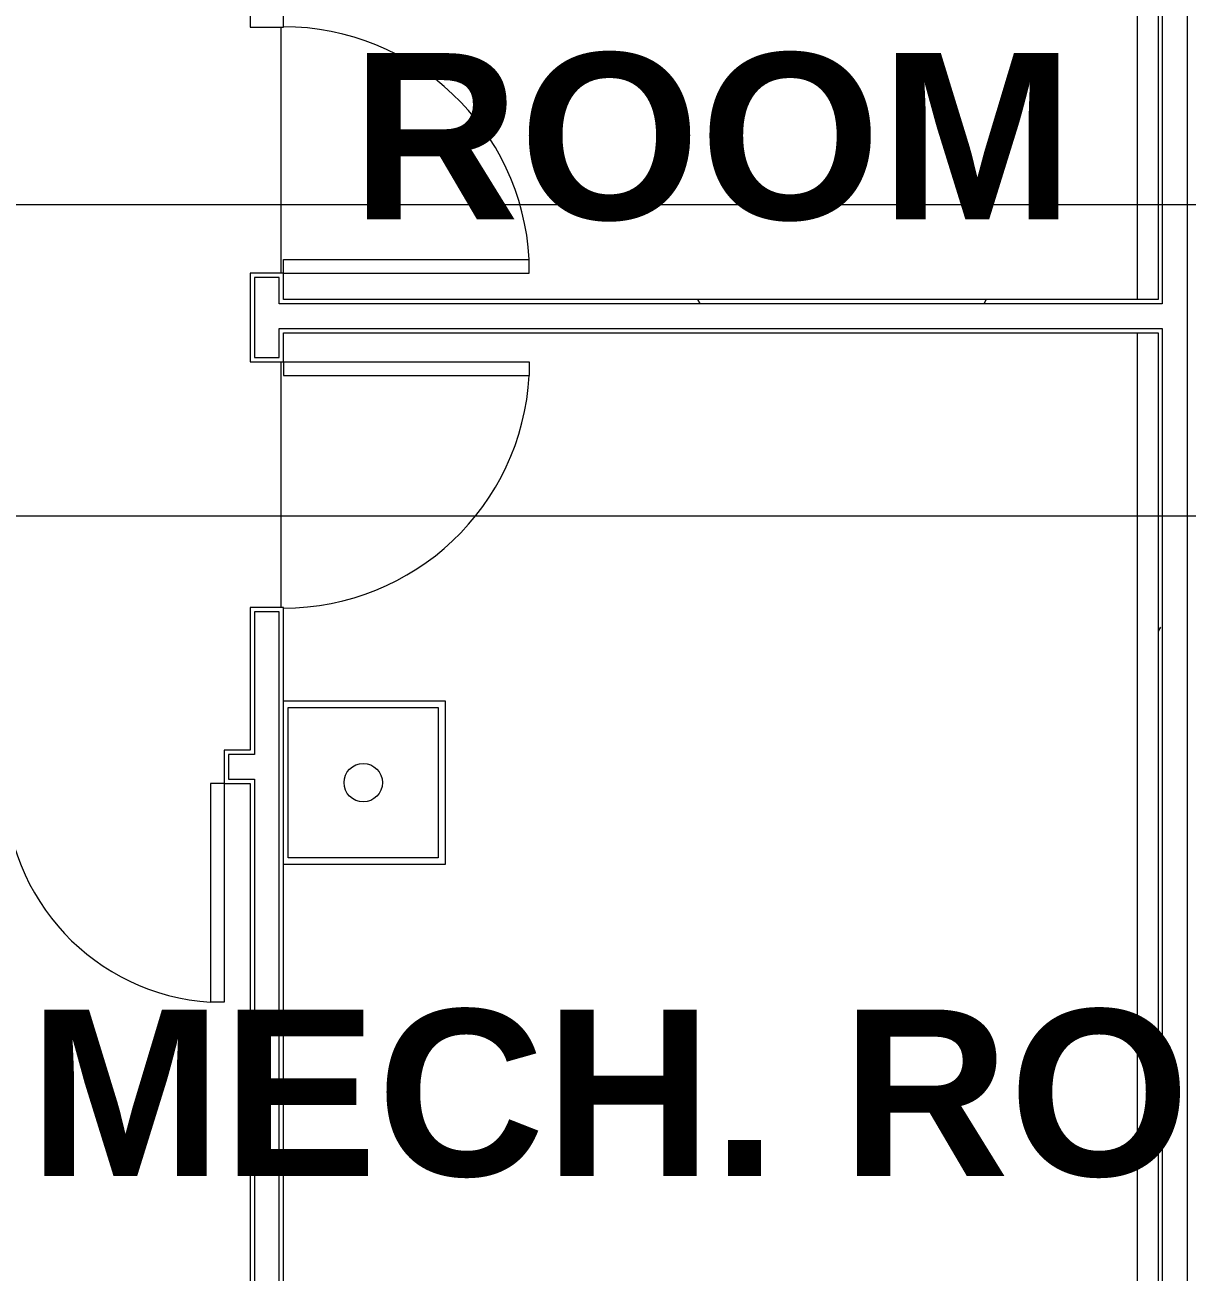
# Model space of a CAD drawing. Header units: inches. Extents: x 25369 to 33163, y -23509 to -20274.
# Drawn here: x 31068.1 to 31238.3, y -22699.4 to -22516.7 of the extents above; entities that cross this region are included whole.
import ezdxf

# ---------------------------------------------------------------- set-up
doc = ezdxf.new("R2010")
doc.units = ezdxf.units.IN
doc.header["$MEASUREMENT"] = 0
doc.linetypes.add('Grid Line 1_2_', pattern=[0.875, 0.5, -0.125, 0.125, -0.125])
for name, color, linetype, lineweight in [('A-AREA', 32, 'Continuous', 70), ('A-DOOR', 31, 'Continuous', 13), ('A-FLOR', 192, 'Continuous', 13), ('A-WALL', 113, 'Continuous', 13), ('A-WALL-PATT', 111, 'Continuous', 25), ('G-ANNO-SYMB', 111, 'Continuous', 9), ('I-WALL', 2, 'Continuous', 13), ('M-AREA-IDEN', 171, 'Continuous', 9), ('P-SANR-FIXT', 6, 'Continuous', 13), ('S-GRID', 1, 'Continuous', 9)]:
    doc.layers.add(name, color=color, linetype=linetype, lineweight=lineweight)
doc.styles.add('Arial_B', font='arialbd.ttf', dxfattribs={"height": 24.354149})
pattern_1 = [(0, (5931.104, 0), (61.44, 15.36), [2.534, -43.546, 2.534, -43.546, -245.76]), (0, (5931.104, 0), (61.44, 15.36), [-92.16, 2.534, -89.626, 2.534, -43.546, -107.52]), (0, (5931.104, 0), (61.44, 15.36), [-230.4, 2.534, -28.186, 2.534, -74.266]), (120, (5954.144, 7.68), (-44.02215, 45.528601), [2.534, -43.546, 2.534, -43.546, -245.76]), (120, (5954.144, 7.68), (-44.02215, 45.528601), [-92.16, 2.534, -89.626, 2.534, -43.546, -107.52]), (120, (5954.144, 7.68), (-44.02215, 45.528601), [-230.4, 2.534, -28.186, 2.534, -74.266]), (240, (5961.824, 38.4), (-17.41785, -60.888601), [2.534, -43.546, 2.534, -43.546, -245.76]), (240, (5961.824, 38.4), (-17.41785, -60.888601), [-92.16, 2.534, -89.626, 2.534, -43.546, -107.52]), (240, (5961.824, 38.4), (-17.41785, -60.888601), [-230.4, 2.534, -28.186, 2.534, -74.266])]

# ---------------------------------------------------------------- blocks, each defined once
blk = doc.blocks.new('Struct_Xcel_Sports Complex_rvt-2-Overall Floor Plan')
at = {"layer": 'A-FLOR', "color": 43, "lineweight": 9}
for p, q in [((25174.52, -22553.05), (25174.52, -22517.05)), ((25174.52, -22602.05), (25174.52, -22566.05))]:
    blk.add_line(p, q, dxfattribs=at)
blk = doc.blocks.new('Single-Flush - 32_ x 84_-1272610-Overall Floor Plan')
at = {"layer": 'A-DOOR', "color": 7}
for p, q in [((14, -2.44), (14, -34.44)), ((16, -2.44), (14, -2.44)), ((16, -2.44), (16, -34.44)), ((16, -34.44), (14, -34.44))]:
    blk.add_line(p, q, dxfattribs=at)
at = {"layer": 'A-DOOR', "color": 43, "lineweight": 9}
blk.add_arc((16, -2.44), 32.07, 180, 266.4241, dxfattribs=at)
blk = doc.blocks.new('Single-Flush - 36_ x 84_-1318898-Overall Floor Plan')
at = {"layer": 'A-DOOR', "color": 7}
for p, q in [((16, 2.44), (16, 38.45)), ((18, 38.45), (16, 38.45)), ((18, 2.44), (18, 38.45)), ((18, 2.44), (16, 2.44))]:
    blk.add_line(p, q, dxfattribs=at)
at = {"layer": 'A-DOOR', "color": 43, "lineweight": 9}
blk.add_arc((18, 2.44), 36.07, 93.1789, 180, dxfattribs=at)
blk = doc.blocks.new('Single-Flush - 36_ x 84_-1318909-Overall Floor Plan')
at = {"layer": 'A-DOOR', "color": 7}
for p, q in [((16, -2.44), (16, -38.45)), ((18, -2.44), (16, -2.44)), ((18, -2.44), (18, -38.45)), ((18, -38.45), (16, -38.45))]:
    blk.add_line(p, q, dxfattribs=at)
at = {"layer": 'A-DOOR', "color": 43, "lineweight": 9}
blk.add_arc((18, -2.44), 36.07, 180, 266.8211, dxfattribs=at)
blk = doc.blocks.new('Basin_Mop_Service-24x24-Zurn-Z1996-24 - 24 x 24 x 10-1384526-Overall Floor Plan')
at = {"layer": 'P-SANR-FIXT', "color": 43, "lineweight": 9}
for p, q in [((-11.69, 12), (12, 12)), ((-11, -11), (-11, 11)), ((-11, 11), (11, 11)), ((11, 11), (11, -11)), ((12, 12), (12, -12)), ((12, -12), (-11.69, -12)), ((11, -11), (-11, -11))]:
    blk.add_line(p, q, dxfattribs=at)
blk.add_circle((0, 0), 2.81, dxfattribs=at)

msp = doc.modelspace()

# ---------------------------------------------------------------- hatches: boundary and pattern name
at = {"layer": 'A-WALL-PATT', "lineweight": 9}
h = msp.add_hatch(dxfattribs=at)
h.set_pattern_fill('FP_17', color=253, style=0, pattern_type=2)
h.set_pattern_definition(pattern_1)
h.paths.add_polyline_path([(31101.68, -22787.3), (31101.68, -22627.18), (31101.06, -22627.18), (31101.06, -22787.3)], flags=0)
h.paths.add_polyline_path([(31101.68, -22623.55), (31101.68, -22602.68), (31103.49, -22602.68), (31103.49, -22602.05), (31101.06, -22602.05), (31101.06, -22623.55)], flags=0)
h.paths.add_polyline_path([(31101.92, -22566.05), (31103.49, -22566.05), (31103.49, -22565.43), (31101.68, -22565.43), (31101.68, -22553.68), (31103.49, -22553.68), (31103.49, -22553.05), (31101.06, -22553.05), (31101.06, -22566.05)], flags=0)
h.paths.add_polyline_path([(31103.49, -22517.05), (31103.49, -22516.43), (31101.68, -22516.43), (31101.68, -22405.68), (31103.49, -22405.68), (31103.49, -22405.05), (31101.06, -22405.05), (31101.06, -22517.05), (31101.92, -22517.05)], flags=0)
h.paths.add_polyline_path([(31101.06, -22373.05), (31103.49, -22373.05), (31103.49, -22372.43), (31101.68, -22372.43), (31101.68, -22369.55), (31101.06, -22369.55)], flags=0)
h = msp.add_hatch(dxfattribs=at)
h.set_pattern_fill('FP_17', color=253, style=0, pattern_type=2)
h.set_pattern_definition(pattern_1)
h.paths.add_polyline_path([(31105.31, -22787.3), (31105.93, -22787.3), (31105.93, -22602.05), (31103.49, -22602.05), (31103.49, -22602.68), (31105.31, -22602.68), (31105.31, -22786.55)], flags=0)
h.paths.add_polyline_path([(31105.93, -22566.05), (31105.93, -22561.18), (31105.31, -22561.18), (31105.31, -22565.43), (31103.49, -22565.43), (31103.49, -22566.05)], flags=0)
h.paths.add_polyline_path([(31105.31, -22557.55), (31105.93, -22557.55), (31105.93, -22553.05), (31103.49, -22553.05), (31103.49, -22553.68), (31105.31, -22553.68)], flags=0)
h.paths.add_polyline_path([(31103.49, -22517.05), (31105.93, -22517.05), (31105.93, -22405.05), (31103.49, -22405.05), (31103.49, -22405.68), (31105.31, -22405.68), (31105.31, -22516.43), (31103.49, -22516.43)], flags=0)
h.paths.add_polyline_path([(31105.93, -22373.05), (31105.93, -22369.55), (31101.68, -22369.55), (31101.68, -22370.18), (31105.31, -22370.18), (31105.31, -22372.43), (31103.49, -22372.43), (31103.49, -22373.05)], flags=0)
h = msp.add_hatch(dxfattribs=at)
h.set_pattern_fill('FP_17', color=253, style=0, pattern_type=2)
h.set_pattern_definition(pattern_1)
h.paths.add_polyline_path([(31234.06, -22787.3), (31234.68, -22787.3), (31234.68, -22561.18), (31234.06, -22561.18), (31234.06, -22786.55)], flags=0)
h.paths.add_polyline_path([(31234.06, -22557.55), (31234.68, -22557.55), (31234.68, -22369.55), (31234.06, -22369.55), (31234.06, -22556.93)], flags=0)
h = msp.add_hatch(dxfattribs=at)
h.set_pattern_fill('FP_17', color=253, style=0, pattern_type=2)
h.set_pattern_definition(pattern_1)
h.paths.add_polyline_path([(31234.06, -22557.55), (31234.06, -22556.93), (31105.93, -22556.93), (31105.93, -22557.55), (31172.11, -22557.55)], flags=0)
h = msp.add_hatch(dxfattribs=at)
h.set_pattern_fill('FP_17', color=253, style=0, pattern_type=2)
h.set_pattern_definition(pattern_1)
h.paths.add_polyline_path([(31097.24, -22625.37), (31097.87, -22625.37), (31097.87, -22623.55), (31101.06, -22623.55), (31101.06, -22622.93), (31097.24, -22622.93)], flags=0)
h.paths.add_polyline_path([(31064.62, -22625.37), (31065.24, -22625.37), (31065.24, -22622.93), (31045.37, -22622.93), (31045.37, -22623.55), (31064.62, -22623.55)], flags=0)
h.paths.add_polyline_path([(30901.43, -22623.55), (31041.74, -22623.55), (31041.74, -22622.93), (30901.43, -22622.93)], flags=0)

# ---------------------------------------------------------------- linework, layer by layer
at = {"layer": 'A-AREA', "color": 43, "lineweight": 9}
for p, q in [((31230.99, -22470.18), (31230.99, -22556.93)), ((31230.99, -22561.8), (31230.99, -22786.55))]:
    msp.add_line(p, q, dxfattribs=at)
at = {"layer": 'A-WALL', "color": 7}
for p, q in [((31234.68, -22370.3), (31234.68, -22557.55)), ((31238.31, -22370.3), (31238.31, -22767.96)), ((31105.31, -22553.68), (31101.68, -22553.68)), ((31101.68, -22553.68), (31101.68, -22565.43)), ((31105.31, -22557.55), (31105.31, -22553.68)), ((31234.68, -22557.55), (31105.31, -22557.55)), ((31105.31, -22565.43), (31105.31, -22561.18)), ((31105.31, -22561.18), (31234.68, -22561.18)), ((31234.68, -22561.18), (31234.68, -22787.3)), ((31101.68, -22565.43), (31105.31, -22565.43)), ((31105.31, -22602.68), (31101.68, -22602.68)), ((31101.68, -22602.68), (31101.68, -22623.55)), ((31105.31, -22787.3), (31105.31, -22602.68)), ((31097.87, -22623.55), (31097.87, -22627.18)), ((31101.68, -22623.55), (31097.87, -22623.55)), ((31097.87, -22627.18), (31101.68, -22627.18)), ((31101.68, -22627.18), (31101.68, -22787.3))]:
    msp.add_line(p, q, dxfattribs=at)
at = {"layer": 'G-ANNO-SYMB'}
msp.add_line((32514.71, -22588.63), (27924.76, -22588.63), dxfattribs=at)
at = {"layer": 'I-WALL', "color": 7}
for p, q in [((31234.06, -22370.3), (31234.06, -22556.93)), ((31101.06, -22405.05), (31101.06, -22517.05)), ((31105.93, -22517.05), (31105.93, -22405.05)), ((31101.06, -22517.05), (31105.93, -22517.05)), ((31105.93, -22553.05), (31101.06, -22553.05)), ((31101.06, -22553.05), (31101.06, -22566.05)), ((31105.93, -22556.93), (31105.93, -22553.05)), ((31234.06, -22556.93), (31105.93, -22556.93)), ((31105.93, -22566.05), (31105.93, -22561.8)), ((31105.93, -22561.8), (31234.06, -22561.8)), ((31234.06, -22561.8), (31234.06, -22786.55)), ((31101.06, -22566.05), (31105.93, -22566.05)), ((31105.93, -22602.05), (31101.06, -22602.05)), ((31101.06, -22602.05), (31101.06, -22622.93)), ((31105.93, -22786.55), (31105.93, -22602.05)), ((31101.06, -22622.93), (31097.24, -22622.93)), ((31097.24, -22622.93), (31097.24, -22627.8)), ((31097.24, -22627.8), (31101.06, -22627.8)), ((31101.06, -22627.8), (31101.06, -22786.55))]:
    msp.add_line(p, q, dxfattribs=at)
at = {"layer": 'S-GRID', "linetype": 'Grid Line 1_2_'}
for p, q in [((32358.45, -22543.05), (27402.46, -22543.05)), ((32650.17, -22543.05), (27721.31, -22543.05))]:
    msp.add_line(p, q, dxfattribs=at)

# ---------------------------------------------------------------- block references
at = {"color": 250, "lineweight": 5}
msp.add_blockref('Struct_Xcel_Sports Complex_rvt-2-Overall Floor Plan', (5931.1, 0), dxfattribs=at)
at = {"layer": 'A-DOOR', "color": 250, "lineweight": 9}
for name, p, rotation in [('Single-Flush - 36_ x 84_-1318898-Overall Floor Plan', (31103.49, -22535.05), 270), ('Single-Flush - 36_ x 84_-1318909-Overall Floor Plan', (31103.49, -22584.05), 90)]:
    msp.add_blockref(name, p, dxfattribs=dict(at, rotation=rotation))
msp.add_blockref('Single-Flush - 32_ x 84_-1272610-Overall Floor Plan', (31081.24, -22625.37), dxfattribs=at)
at = {"layer": 'P-SANR-FIXT', "color": 43, "lineweight": 9}
msp.add_blockref('Basin_Mop_Service-24x24-Zurn-Z1996-24 - 24 x 24 x 10-1384526-Overall Floor Plan', (31117.62, -22627.68), dxfattribs=at)

# ---------------------------------------------------------------- texts
at = {"layer": 'M-AREA-IDEN', "char_height": 24.354, "attachment_point": 2, "line_spacing_factor": 0.938532, "style": 'Arial_B'}
for s, insert, width in [('LAUNDRY\\PROOM', (31168.83, -22482.73), 192.096), ('MECH. ROOM', (31181.05, -22660.91), 260.928)]:
    msp.add_mtext(s, dxfattribs=dict(at, insert=insert, width=width))

doc.saveas('drawing.dxf')
